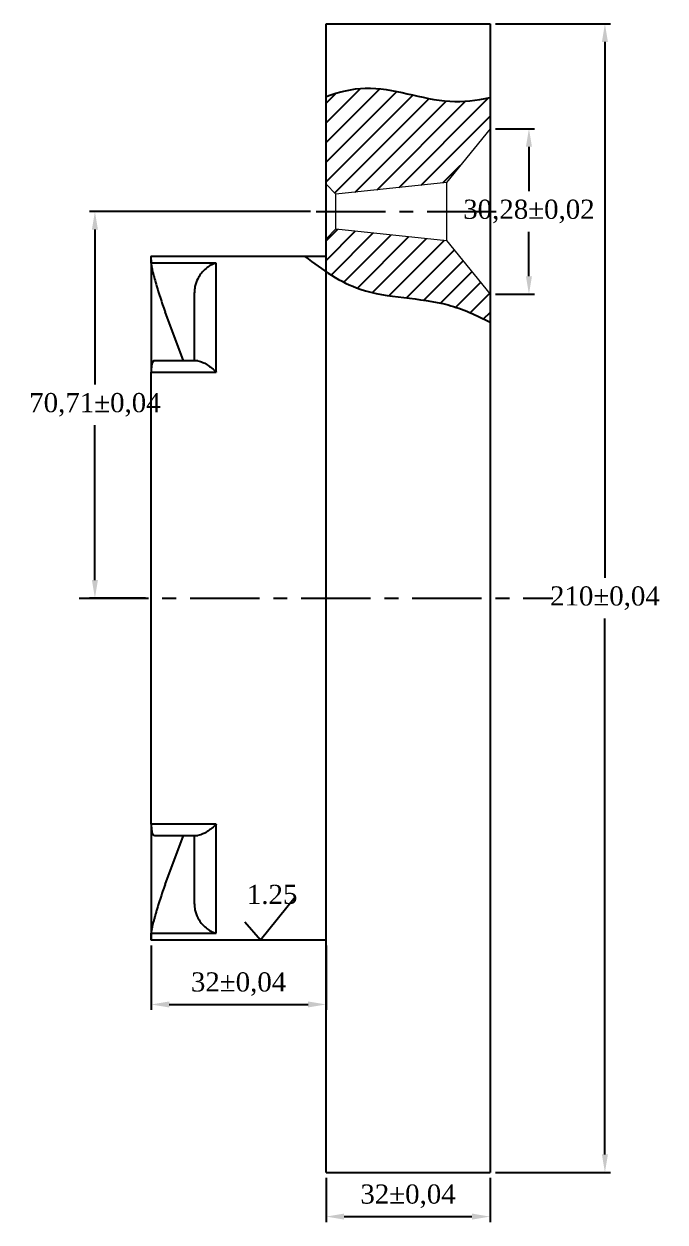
# Model space of a CAD drawing. Header units: millimetres. Extents: x -49 to 497, y -92 to 878.
# Drawn here: x 380 to 497.3, y 65 to 284.1 of the extents above; entities that cross this region are included whole.
import ezdxf

# ---------------------------------------------------------------- set-up
doc = ezdxf.new("R2010")
doc.units = ezdxf.units.MM
doc.header["$PDSIZE"] = -1
doc.linetypes.add('CENTERX2', pattern=[20.32, 12.7, -2.54, 2.54, -2.54])
doc.linetypes.add('HIDDEN', pattern=[1.905, 1.27, -0.635])
for name, color, linetype in [('DuongTam', 1, 'Continuous'), ('Hat', 5, 'Continuous'), ('MatCat', 3, 'Continuous')]:
    doc.layers.add(name, color=color, linetype=linetype)
doc.styles.get("Standard").update_dxf_attribs({"font": 'times.ttf'})
doc.dimstyles.new('ISO-25', dxfattribs={"dimtxt": 2.5, "dimasz": 2.5, "dimexe": 1.25, "dimexo": 0.625, "dimtad": 1, "dimtxsty": 'Standard', "dimcen": 2.5, "dimadec": 0, "dimazin": 0, "dimtfac": 1, "dimtmove": 0, "dimatfit": 3, "dimfxl": 1, "dimarcsym": 0})

# ---------------------------------------------------------------- blocks, each defined once
blk = doc.blocks.new('*D12')
at = {"color": 0, "lineweight": -2, "transparency": 16777216}
for p, q in [((466.29, 284.09), (487.31, 284.09)), ((486.31, 280.79), (486.31, 182.79)), ((486.31, 77.39), (486.31, 175.38)), ((466.29, 74.09), (487.31, 74.09))]:
    blk.add_line(p, q, dxfattribs=at)
at = {"color": 0, "transparency": 16777216}
for points in [[(485.76, 280.79), (486.86, 280.79), (486.31, 284.09)], [(485.76, 77.39), (486.86, 77.39), (486.31, 74.09)]]:
    blk.add_solid(points, dxfattribs=at)
at = {"layer": 'Defpoints', "color": 0, "transparency": 16777216}
for p in [(465.29, 284.09), (465.29, 74.09), (486.31, 74.09)]:
    blk.add_point(p, dxfattribs=at)
at = {"color": 0, "transparency": 16777216, "insert": (486.31, 179.09), "char_height": 3.5, "attachment_point": 5}
blk.add_mtext('210{\\A1;%%P0,04}', dxfattribs=at)
blk = doc.blocks.new('*D14')
at = {"color": 0, "lineweight": -2, "transparency": 16777216}
for p, q in [((435.29, 73.09), (435.29, 65.01)), ((465.29, 73.09), (465.29, 65.01)), ((438.6, 66.01), (461.99, 66.01))]:
    blk.add_line(p, q, dxfattribs=at)
at = {"color": 0, "transparency": 16777216}
for points in [[(438.6, 66.56), (438.6, 65.46), (435.29, 66.01)], [(461.99, 66.56), (461.99, 65.46), (465.29, 66.01)]]:
    blk.add_solid(points, dxfattribs=at)
at = {"layer": 'Defpoints', "color": 0, "transparency": 16777216}
for p in [(435.29, 74.09), (465.29, 74.09), (465.29, 66.01)]:
    blk.add_point(p, dxfattribs=at)
at = {"color": 0, "transparency": 16777216, "insert": (450.29, 69.72), "char_height": 3.5, "attachment_point": 5}
blk.add_mtext('32{\\A1;%%P0,04}', dxfattribs=at)
blk = doc.blocks.new('*D15')
at = {"color": 0, "lineweight": -2, "transparency": 16777216}
for p, q in [((403.29, 115.59), (403.29, 103.8)), ((435.29, 115.59), (435.29, 103.8)), ((406.6, 104.8), (431.99, 104.8))]:
    blk.add_line(p, q, dxfattribs=at)
at = {"color": 0, "transparency": 16777216}
for points in [[(406.6, 105.35), (406.6, 104.25), (403.29, 104.8)], [(431.99, 105.35), (431.99, 104.25), (435.29, 104.8)]]:
    blk.add_solid(points, dxfattribs=at)
at = {"layer": 'Defpoints', "color": 0, "transparency": 16777216}
for p in [(403.29, 116.59), (435.29, 116.59), (435.29, 104.8)]:
    blk.add_point(p, dxfattribs=at)
at = {"color": 0, "transparency": 16777216, "insert": (419.29, 108.51), "char_height": 3.5, "attachment_point": 5}
blk.add_mtext('32{\\A1;%%P0,04}', dxfattribs=at)
blk = doc.blocks.new('*D16')
at = {"color": 0, "lineweight": -2, "transparency": 16777216}
for p, q in [((466.29, 264.94), (473.41, 264.94)), ((472.41, 261.64), (472.41, 253.5)), ((472.41, 237.96), (472.41, 246.09)), ((466.29, 234.66), (473.41, 234.66))]:
    blk.add_line(p, q, dxfattribs=at)
at = {"color": 0, "transparency": 16777216}
for points in [[(471.86, 261.64), (472.96, 261.64), (472.41, 264.94)], [(471.86, 237.96), (472.96, 237.96), (472.41, 234.66)]]:
    blk.add_solid(points, dxfattribs=at)
at = {"layer": 'Defpoints', "color": 0, "transparency": 16777216}
for p in [(465.29, 264.94), (465.29, 234.66), (472.41, 234.66)]:
    blk.add_point(p, dxfattribs=at)
at = {"color": 0, "transparency": 16777216, "insert": (472.41, 249.8), "char_height": 3.5, "attachment_point": 5}
blk.add_mtext('30,28{\\A1;%%P0,02}', dxfattribs=at)
blk = doc.blocks.new('*D20')
at = {"color": 0, "lineweight": -2, "transparency": 16777216}
for p, q in [((432.47, 249.8), (392.01, 249.8)), ((393.01, 246.5), (393.01, 218.15)), ((393.01, 182.39), (393.01, 210.74)), ((402.29, 179.09), (392.01, 179.09))]:
    blk.add_line(p, q, dxfattribs=at)
at = {"color": 0, "transparency": 16777216}
for points in [[(392.46, 246.5), (393.56, 246.5), (393.01, 249.8)], [(392.46, 182.39), (393.56, 182.39), (393.01, 179.09)]]:
    blk.add_solid(points, dxfattribs=at)
at = {"layer": 'Defpoints', "color": 0, "transparency": 16777216}
for p in [(433.47, 249.8), (393.01, 179.09), (403.29, 179.09)]:
    blk.add_point(p, dxfattribs=at)
at = {"color": 0, "transparency": 16777216, "insert": (393.01, 214.44), "char_height": 3.5, "attachment_point": 5}
blk.add_mtext('70,71{\\A1;%%P0,04}', dxfattribs=at)

msp = doc.modelspace()

# ---------------------------------------------------------------- hatches: boundary and pattern name
at = {"layer": 'Hat'}
h = msp.add_hatch(dxfattribs=at)
h.set_pattern_fill('ANSI31', color=256, scale=0.8)
h.set_pattern_definition([(45, (119.016, 0), (-1.796051, 1.796051), [])])
edge = h.paths.add_edge_path()
edge.add_line((437.103, 246.609), (435.294, 244.799))
edge.add_line((435.294, 244.799), (435.294, 238.777))
edge.add_spline(control_points=[(435.294, 238.777), (437.282, 237.468), (444.082, 233.804), (455.342, 234.235), (462.823, 230.849), (465.294, 229.541)], knot_values=[8.204019, 8.204019, 8.204019, 8.204019, 15.3214062, 31.6578153, 39.9914551, 39.9914551, 39.9914551, 39.9914551], degree=3, periodic=0)
edge.add_line((465.294, 229.541), (465.294, 234.657))
edge.add_line((465.294, 234.657), (457.337, 244.482))
edge.add_line((457.337, 244.482), (437.103, 246.609))
edge = h.paths.add_edge_path()
edge.add_spline(control_points=[(465.294, 270.631), (462.84, 270.107), (455.249, 269.174), (445.065, 273.593), (437.668, 271.665), (435.294, 270.82)], knot_values=[5.1146096, 5.1146096, 5.1146096, 5.1146096, 12.6011254, 28.2268566, 35.669838, 35.669838, 35.669838, 35.669838], degree=3, periodic=0)
edge.add_line((435.294, 270.82), (435.294, 254.799))
edge.add_line((435.294, 254.799), (437.103, 252.989))
edge.add_line((437.103, 252.989), (457.337, 255.116))
edge.add_line((457.337, 255.116), (465.294, 264.941))
edge.add_line((465.294, 264.941), (465.294, 270.631))

# ---------------------------------------------------------------- linework, layer by layer
at = {"color": 7, "linetype": 'Continuous', "lineweight": 25}
for p, q in [((435.294, 284.088), (465.294, 284.088)), ((435.294, 74.088), (435.294, 284.088)), ((465.294, 284.088), (465.294, 74.088)), ((435.294, 241.588), (403.246, 241.588)), ((415.193, 240.35), (403.293, 240.35)), ((415.193, 220.439), (415.193, 240.35)), ((411.193, 235.002), (411.193, 222.469)), ((409.223, 222.469), (405.859, 231.469)), ((411.817, 222.469), (403.926, 222.469)), ((403.294, 220.439), (415.193, 220.439)), ((415.193, 137.738), (403.293, 137.738)), ((415.193, 117.826), (415.193, 137.738)), ((403.938, 135.707), (411.817, 135.707)), ((405.859, 126.707), (409.223, 135.707)), ((411.193, 135.707), (411.193, 123.168)), ((403.293, 117.826), (415.193, 117.826)), ((403.294, 116.588), (435.294, 116.588)), ((435.294, 74.088), (465.294, 74.088))]:
    msp.add_line(p, q, dxfattribs=at)
at = {"color": 7, "linetype": 'Continuous', "lineweight": 18}
for p, q in [((465.294, 264.941), (457.337, 255.116)), ((437.103, 252.989), (435.294, 254.799)), ((457.337, 255.116), (437.103, 252.989)), ((457.337, 255.116), (457.337, 244.482)), ((437.103, 249.799), (437.103, 252.989)), ((437.103, 246.609), (437.103, 249.799)), ((435.294, 244.799), (437.103, 246.609)), ((437.103, 246.609), (457.337, 244.482)), ((457.337, 244.482), (465.294, 234.657))]:
    msp.add_line(p, q, dxfattribs=at)
at = {"color": 7, "linetype": 'HIDDEN', "lineweight": 18}
for p, q in [((403.294, 220.728), (403.294, 220.327)), ((403.294, 199.576), (403.294, 199))]:
    msp.add_line(p, q, dxfattribs=at)
for p, q in [((423.32, 116.588), (429.66, 124.469)), ((420.437, 119.923), (423.32, 116.588))]:
    msp.add_line(p, q)
at = {"color": 7, "linetype": 'Continuous', "lineweight": 25}
for points, knots in [([(403.294, 240.35), (403.293, 240.647), (403.293, 241.241), (403.294, 241.595), (403.294, 241.547), (403.294, 241.534)], [0, 0, 0, 0, 0.4170041, 0.8340082, 1, 1, 1, 1]), ([(403.293, 240.931), (403.293, 240.669), (403.293, 240.127), (403.293, 238.767), (403.293, 236.971), (403.293, 234.747), (403.293, 232.151), (403.293, 229.191), (403.293, 225.822), (403.294, 222.976), (403.294, 221.175), (403.294, 220.728)], [0, 0, 0, 0, 0.1111297, 0.2303526, 0.3530392, 0.4757258, 0.5949487, 0.7141717, 0.8368583, 0.959545, 1, 1, 1, 1]), ([(403.294, 240.35), (403.294, 240.253), (403.312, 240.099), (403.365, 239.786), (403.388, 239.667), (403.441, 239.407), (403.472, 239.265), (403.541, 238.961), (403.579, 238.798), (403.664, 238.45), (403.711, 238.265), (403.859, 237.693), (403.97, 237.283), (404.218, 236.41), (404.35, 235.96), (404.63, 235.042), (404.78, 234.569), (405.082, 233.647), (405.236, 233.191), (405.55, 232.299), (405.706, 231.874), (405.859, 231.469)], [0, 0, 0, 0, 0.125, 0.125, 0.1875, 0.1875, 0.25, 0.25, 0.3125, 0.3125, 0.375, 0.375, 0.5, 0.5, 0.625, 0.625, 0.75, 0.75, 0.875, 0.875, 1, 1, 1, 1]), ([(415.193, 240.35), (415.19, 240.349), (415.007, 240.303), (414.529, 240.144), (413.76, 239.737), (412.984, 239.104), (412.33, 238.351), (411.74, 237.41), (411.266, 236.243), (411.217, 235.299), (411.197, 234.902)], [0, 0, 0, 0, 0.0018297, 0.1001891, 0.2627566, 0.4297082, 0.5537868, 0.681019, 0.8659182, 1, 1, 1, 1]), ([(403.926, 222.447), (403.913, 222.454), (403.717, 222.575), (403.48, 222.13), (403.309, 221.327), (403.297, 220.638), (403.294, 220.439)], [0, 0, 0, 0, 0.0272433, 0.4428398, 0.8389264, 1, 1, 1, 1]), ([(411.817, 222.469), (411.824, 222.469), (411.94, 222.467), (412.341, 222.384), (412.966, 222.145), (413.753, 221.663), (414.52, 221.063), (415.007, 220.618), (415.19, 220.442), (415.193, 220.439)], [0, 0, 0, 0, 0.0082235, 0.1886658, 0.3742115, 0.6107547, 0.8540943, 0.9973354, 1, 1, 1, 1]), ([(403.293, 179.088), (403.293, 182.887), (403.293, 186.628), (403.293, 192.155), (403.294, 193.983), (403.294, 196.704), (403.294, 197.607), (403.294, 199.407), (403.294, 200.304), (403.293, 204.73), (403.293, 208.103), (403.294, 212.919), (403.294, 214.484), (403.293, 217.53), (403.293, 219.014), (403.294, 220.439)], [0, 0, 0, 0, 0.25, 0.25, 0.375, 0.375, 0.4375, 0.4375, 0.5, 0.5, 0.75, 0.75, 0.875, 0.875, 1, 1, 1, 1]), ([(403.294, 137.738), (403.293, 140.586), (403.294, 143.619), (403.294, 148.431), (403.294, 150.079), (403.293, 152.618), (403.293, 153.476), (403.293, 155.215), (403.293, 156.097), (403.293, 160.522), (403.293, 164.136), (403.294, 169.666), (403.294, 171.527), (403.294, 175.286), (403.293, 177.189), (403.293, 179.088)], [0, 0, 0, 0, 0.25, 0.25, 0.375, 0.375, 0.4375, 0.4375, 0.5, 0.5, 0.75, 0.75, 0.875, 0.875, 1, 1, 1, 1]), ([(403.293, 137.336), (403.293, 137.132), (403.294, 135.602), (403.293, 132.986), (403.293, 129.549), (403.293, 126.497), (403.293, 123.84), (403.293, 121.57), (403.293, 119.688), (403.293, 118.243), (403.293, 117.212), (403.293, 116.893), (403.293, 116.733)], [0, 0, 0, 0, 0.0165894, 0.1244644, 0.2354733, 0.3464822, 0.4543571, 0.5622321, 0.6732411, 0.7842501, 0.892125, 1, 1, 1, 1]), ([(403.294, 137.738), (403.314, 137.294), (403.353, 136.408), (403.597, 135.761), (403.864, 135.724), (403.938, 135.707)], [0, 0, 0, 0, 0.3807327, 0.7612319, 1, 1, 1, 1]), ([(415.193, 137.738), (415.19, 137.734), (415.007, 137.558), (414.529, 137.12), (413.761, 136.519), (412.978, 136.038), (412.345, 135.794), (411.971, 135.693), (411.823, 135.707), (411.817, 135.707)], [0, 0, 0, 0, 0.0026646, 0.1459066, 0.3826558, 0.6257895, 0.8064867, 0.9917765, 1, 1, 1, 1]), ([(405.859, 126.707), (405.705, 126.302), (405.551, 125.878), (405.24, 124.996), (405.083, 124.532), (404.78, 123.609), (404.634, 123.147), (404.422, 122.451), (404.353, 122.222), (404.221, 121.773), (404.157, 121.553), (404.035, 121.121), (403.976, 120.91), (403.864, 120.496), (403.81, 120.295), (403.662, 119.724), (403.578, 119.377), (403.437, 118.76), (403.384, 118.499), (403.313, 118.082), (403.294, 117.924), (403.294, 117.826)], [0, 0, 0, 0, 0.125, 0.125, 0.25, 0.25, 0.375, 0.375, 0.4375, 0.4375, 0.5, 0.5, 0.5625, 0.5625, 0.625, 0.625, 0.75, 0.75, 0.875, 0.875, 1, 1, 1, 1]), ([(411.201, 123.225), (411.221, 122.845), (411.27, 121.917), (411.737, 120.775), (412.325, 119.832), (412.971, 119.085), (413.751, 118.444), (414.521, 118.035), (415.007, 117.874), (415.19, 117.827), (415.193, 117.826)], [0, 0, 0, 0, 0.1291334, 0.3150884, 0.4397002, 0.5678363, 0.7311909, 0.8992389, 0.9981599, 1, 1, 1, 1]), ([(403.294, 116.625), (403.294, 116.614), (403.294, 116.547), (403.293, 116.859), (403.294, 117.491), (403.294, 117.826)], [0, 0, 0, 0, 0.0870784, 0.5162254, 1, 1, 1, 1])]:
    msp.add_open_spline(points, degree=3, knots=knots, dxfattribs=at)
at = {"color": 7, "linetype": 'HIDDEN', "lineweight": 18}
msp.add_open_spline([(403.294, 159.177), (403.293, 157.548), (403.293, 154.292), (403.294, 149.567), (403.293, 145.007), (403.293, 140.883), (403.293, 138.439), (403.293, 137.336)], degree=3, knots=[0, 0, 0, 0, 0.2039019, 0.4078037, 0.6176294, 0.827455, 1, 1, 1, 1], dxfattribs=at)
at = {"layer": 'DuongTam', "linetype": 'CENTERX2'}
for p, q in [((433.472, 249.799), (466.388, 249.799)), ((390.098, 179.088), (476.752, 179.088))]:
    msp.add_line(p, q, dxfattribs=at)
at = {"layer": 'MatCat'}
for points, knots in [([(435.294, 270.82), (437.668, 271.665), (445.065, 273.593), (455.249, 269.174), (462.84, 270.107), (465.294, 270.631)], [5.1146096, 5.1146096, 5.1146096, 5.1146096, 12.5575911, 28.1833223, 35.669838, 35.669838, 35.669838, 35.669838]), ([(431.418, 241.588), (434.608, 239.104), (442.41, 233.74), (455.342, 234.235), (462.823, 230.849), (465.294, 229.541)], [3.4865906, 3.4865906, 3.4865906, 3.4865906, 15.3214062, 31.6578153, 39.9914551, 39.9914551, 39.9914551, 39.9914551])]:
    msp.add_open_spline(points, degree=3, knots=knots, dxfattribs=at)

# ---------------------------------------------------------------- texts
at = {"insert": (420.806, 126.68), "char_height": 3.5, "attachment_point": 1}
msp.add_mtext_dynamic_manual_height_columns('1.25', width=9.71468, gutter_width=17.5, heights=[0], dxfattribs=at)

# ---------------------------------------------------------------- dimensions: what is measured, and where the dimension line sits
for p1, p2, distance, text, picture, middle in [((465.294, 284.088), (465.294, 74.088), 21.017, '210{\\A1;%%P0,04}', '*D12', (486.31, 179.088)), ((465.294, 264.941), (465.294, 234.657), 7.117, '<>{\\A1;%%P0,02}', '*D16', (472.411, 249.799))]:
    dim = msp.add_aligned_dim(p1=p1, p2=p2, distance=distance, text=text, dimstyle='ISO-25', override={"dimtxt": 3.5, "dimasz": 3.302, "dimexe": 1, "dimexo": 1, "dimgap": 1.524, "dimtih": 1, "dimtoh": 1, "dimzin": 0, "dimadec": 2, "dimtzin": 0})
    dim.commit()
    dim.dimension.update_dxf_attribs({"geometry": picture, "text_midpoint": middle})
dim = msp.add_linear_dim(base=(393.013, 179.088), p1=(433.472, 249.799), p2=(403.293, 179.088), angle=90, text='<>{\\A1;%%P0,04}', dimstyle='ISO-25', override={"dimtxt": 3.5, "dimasz": 3.302, "dimexe": 1, "dimexo": 1, "dimgap": 1.524, "dimtih": 1, "dimtoh": 1, "dimzin": 0, "dimadec": 2, "dimtzin": 0})
dim.commit()
dim.dimension.update_dxf_attribs({"geometry": '*D20', "text_midpoint": (393.013, 214.443)})
for base, p1, p2, picture, middle in [((435.294, 104.804), (403.294, 116.588), (435.294, 116.588), '*D15', (419.294, 108.508)), ((465.294, 66.013), (435.294, 74.088), (465.294, 74.088), '*D14', (450.294, 69.718))]:
    dim = msp.add_linear_dim(base=base, p1=p1, p2=p2, text='32{\\A1;%%P0,04}', dimstyle='ISO-25', override={"dimtxt": 3.5, "dimasz": 3.302, "dimexe": 1, "dimexo": 1, "dimgap": 1.524, "dimtih": 1, "dimtoh": 1, "dimzin": 0, "dimadec": 2, "dimtzin": 0})
    dim.commit()
    dim.dimension.update_dxf_attribs({"geometry": picture, "text_midpoint": middle})

doc.saveas('drawing.dxf')
